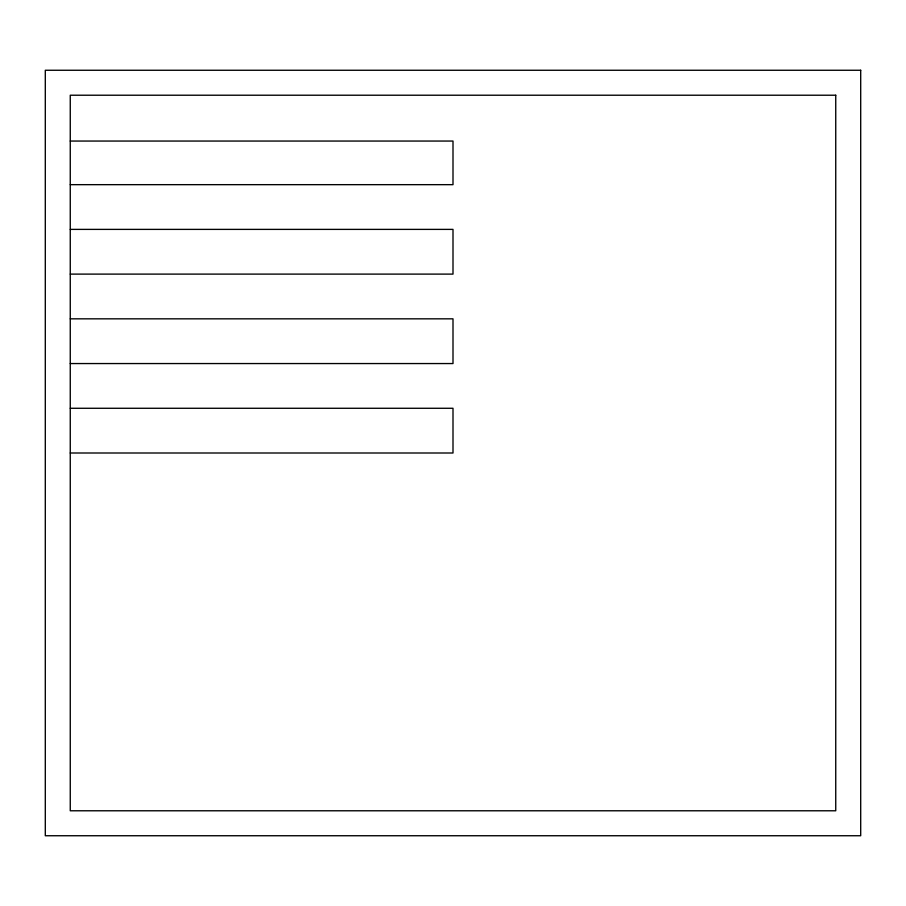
<?xml version="1.0" encoding="UTF-8"?>
<svg xmlns="http://www.w3.org/2000/svg" width="906" height="906" viewBox="0 0 906 906"><rect width="100%" height="100%" fill="white"/><g stroke="black" fill="none" stroke-linecap="round" stroke-linejoin="round"><path stroke-width="1.36" d="M70.26 141.053L453 141.053L453 184.665L70.26 184.665M70.26 229.388L453 229.388L453 274.11L70.26 274.11M70.26 318.833L453 318.833L453 363.555L70.26 363.555M70.26 408.278L453 408.278L453 453L70.26 453M860.7 70.26L45.3 70.26L45.3 835.74L860.7 835.74L860.7 70.26M835.74 95.221L70.26 95.221L70.26 810.779L835.74 810.779L835.74 95.221"/></g></svg>
